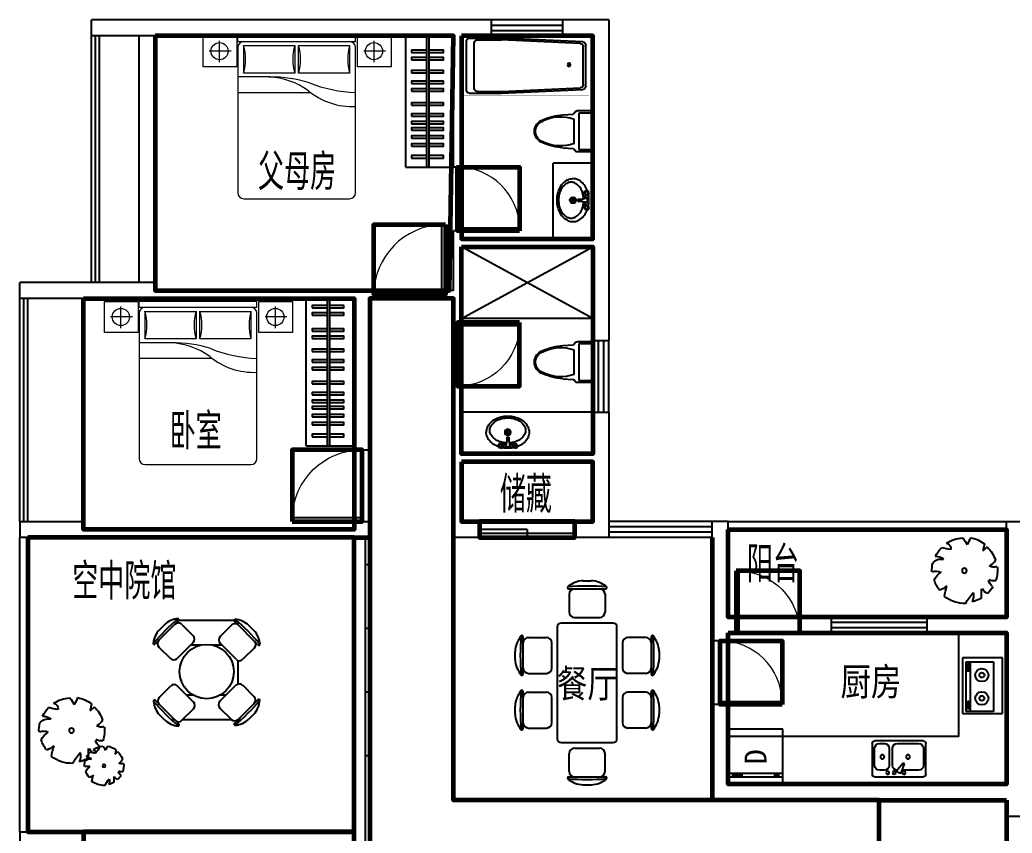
# Model space of a CAD drawing. Extents: x 4841515 to 4876615, y -1283548 to -1262748.
# Drawn here: x 4841515 to 4853985, y -1272962 to -1262748 of the extents above; entities that cross this region are included whole.
import ezdxf
from ezdxf.enums import TextEntityAlignment as Align

# ---------------------------------------------------------------- set-up
doc = ezdxf.new("R2010")
doc.units = 0
doc.header["$MEASUREMENT"] = 0
doc.layers.get('0').update_dxf_attribs({"linetype": 'CONTINUOUS'})
for name, color, linetype in [('2', 2, 'CONTINUOUS'), ('F', 8, 'CONTINUOUS'), ('F1', 8, 'CONTINUOUS'), ('FURN', 8, 'CONTINUOUS'), ('j', 8, 'CONTINUOUS'), ('J-厨房', 8, 'CONTINUOUS'), ('PUB_TEXT', 7, 'CONTINUOUS'), ('WALL', 2, 'CONTINUOUS'), ('WINDOW', 4, 'CONTINUOUS'), ('WINDOW_TEXT', 7, 'CONTINUOUS'), ('家具', 8, 'CONTINUOUS'), ('家具1', 8, 'CONTINUOUS'), ('阳台', 6, 'CONTINUOUS')]:
    doc.layers.add(name, color=color, linetype=linetype)
for name, color, linetype, lineweight in [('FITMENT', 145, 'CONTINUOUS', 5), ('GT_储藏间', 50, 'CONTINUOUS', 60), ('GT_卧室', 1, 'CONTINUOUS', 60), ('GT_卫生间', 5, 'CONTINUOUS', 60), ('GT_厨房', 4, 'CONTINUOUS', 60), ('GT_玄关', 40, 'CONTINUOUS', 60), ('GT_花园', 74, 'CONTINUOUS', 60), ('GT_过道', 30, 'CONTINUOUS', 60), ('GT_门', 245, 'CONTINUOUS', 60), ('GT_阳台', 6, 'CONTINUOUS', 60), ('GT_餐厅', 3, 'CONTINUOUS', 60)]:
    doc.layers.add(name, color=color, linetype=linetype, lineweight=lineweight)
doc.styles.add('-黑体', font='simhei.ttf', dxfattribs={"width": 0.8})
doc.styles.add('ATT', font='TXT')
doc.styles.add('DIM_FONT', font='SIMPLEX.shx', dxfattribs={"width": 0.8})
doc.styles.add('SIMPLEX', font='SIMPLEX.SHX')
doc.styles.add('黑体', font='simhei.ttf')

# ---------------------------------------------------------------- blocks, each defined once
blk = doc.blocks.new('A$C5D551CAD')
at = {"layer": '家具'}
for p, q in [((23, 922, -3687), (287, 1186, -3687)), ((69, 1083, -3687), (126, 1140, -3687)), ((323, 1145, -3687), (452, 1015, -3687)), ((894, 1147, -3687), (765, 1017, -3687)), ((1195, 924, -3687), (930, 1189, -3687)), ((1148, 1085, -3687), (1091, 1142, -3687)), ((271, 756, -3687), (452, 938, -3687)), ((946, 759, -3687), (765, 940, -3687)), ((64, 886, -3687), (194, 756, -3687)), ((1153, 888, -3687), (1024, 759, -3687)), ((73, 325, -3687), (202, 455, -3687)), ((461, 274, -3687), (280, 455, -3687)), ((756, 271, -3687), (938, 452, -3687)), ((1145, 323, -3687), (1015, 452, -3687)), ((296, 25, -3687), (31, 289, -3687)), ((922, 23, -3687), (1186, 287, -3687)), ((134, 71, -3687), (77, 128, -3687)), ((332, 67, -3687), (461, 196, -3687)), ((886, 64, -3687), (756, 194, -3687)), ((1083, 69, -3687), (1140, 126, -3687))]:
    blk.add_line(p, q, dxfattribs=at)
blk.add_circle((617, 605, -3687), 308, dxfattribs=at)
for centre, radius, start, end in [((1695, -486, -3687), 2206, 129.8023, 140.1977), ((302, 953, -3687), 257, 94.2735, 133.2349), ((284, 1106, -3687), 54.9, 45, 135), ((283, 1201, -3687), 8.13, 22.33, 94.2735), ((276, 1198, -3687), 16.3, 315, 22.33), ((933, 1108, -3687), 54.9, 45, 135), ((942, 1200, -3687), 16.3, 157.67, 225), ((934, 1203, -3687), 8.13, 85.7265, 157.67), ((-477, -483, -3687), 2206, 39.8023, 50.1977), ((916, 955, -3687), 257, 46.7651, 85.7265), ((256, 907, -3687), 257, 136.7651, 175.7265), ((414, 976, -3687), 54.9, 315, 45), ((804, 979, -3687), 54.9, 135, 225), ((962, 910, -3687), 257, 4.2735, 43.2349), ((8, 926, -3687), 8.13, 175.7265, 247.67), ((11, 933, -3687), 16.3, 247.67, 315), ((103, 925, -3687), 54.9, 135, 225), ((1114, 927, -3687), 54.9, 315, 45), ((1206, 936, -3687), 16.3, 225, 292.33), ((1209, 928, -3687), 8.13, 292.33, 4.2735), ((233, 795, -3687), 54.9, 225, 315), ((985, 798, -3687), 54.9, 225, 315), ((241, 416, -3687), 54.9, 45, 135), ((976, 414, -3687), 54.9, 45, 135), ((17, 286, -3687), 8.13, 112.33, 184.2735), ((1703, 1697, -3687), 2206, 219.8023, 230.1977), ((264, 304, -3687), 257, 184.2735, 223.2349), ((20, 278, -3687), 16.3, 45, 112.33), ((112, 287, -3687), 54.9, 135, 225), ((422, 235, -3687), 54.9, 315, 45), ((795, 233, -3687), 54.9, 135, 225), ((-486, 1695, -3687), 2206, 309.8023, 320.1977), ((953, 302, -3687), 257, 316.7651, 355.7265), ((1106, 284, -3687), 54.9, 315, 45), ((1198, 276, -3687), 16.3, 67.67, 135), ((1201, 283, -3687), 8.13, 355.7265, 67.67), ((310, 258, -3687), 257, 226.7651, 265.7265), ((293, 106, -3687), 54.9, 225, 315), ((292, 10, -3687), 8.13, 265.7265, 337.67), ((284, 14, -3687), 16.3, 337.67, 45), ((925, 103, -3687), 54.9, 225, 315), ((933, 11, -3687), 16.3, 135, 202.33), ((926, 8, -3687), 8.13, 202.33, 274.2735), ((907, 256, -3687), 257, 274.2735, 313.2349)]:
    blk.add_arc(centre, radius, start, end, dxfattribs=at)
blk = doc.blocks.new('A$C1C334A26')
at = {"layer": '家具'}
blk.add_blockref('A$C5D551CAD', (0, 0, 3687), dxfattribs=at)
blk = doc.blocks.new('A$C42D30CE6')
at = {"layer": '家具', "xscale": -1.106847697704459, "yscale": 1.106847697704459, "zscale": 1.106847697704459, "rotation": 270.0000000027261}
blk.add_blockref('A$C1C334A26', (0, 0), dxfattribs=at)
blk = doc.blocks.new('A$C4F080291')
at = {"layer": 'F'}
for p, q in [((240.4, 550), (240.4, 550)), ((248.1, 499.5), (240.4, 550)), ((275.1, 554.7), (248.1, 499.5))]:
    blk.add_line(p, q, dxfattribs=at)
blk.add_circle((272.1, 274), 19.8, dxfattribs=at)
for centre, radius, start, end in [((233.4, 481.7), 116.3, 169.87002, 201.86483), ((272.8, 276.6), 273.1, 96.76061, 124.31007), ((272.8, 276.6), 278.1, 63.11015, 89.54254), ((839.2, 406), 456.3, 164.92026, 173.01233), ((272.8, 276.6), 275.9, 135.99951, 161.053), ((134.7, 500.3), 67.4, 210.62515, 266.72966), ((517.8, 187.2), 304.2, 103.05369, 115.60698), ((272.8, 276.6), 271.8, 18.94599, 49.57486), ((84.2, 435.4), 100.1, 223.77231, 258.30766), ((509.9, 325.6), 45.2, 61.57441, 152.64411), ((761.6, 841), 574.3, 239.46134, 247.43869), ((272.8, 276.6), 275.1, 172.68302, 187.5085), ((-0.1, 415.8), 104.6, 271.84405, 306.19832), ((272.8, 276.6), 270.5, 348.54953, 7.23532), ((26.6, 315.8), 79.7, 250.6201, 294.53976), ((-626.5, 727), 846.1, 319.67521, 324.9454), ((272.8, 276.6), 271.3, 200.9099, 218.97531), ((179.8, 78.4), 121.1, 128.73075, 166.85289), ((-914.8, 167.6), 1018.9, 354.04005, 0.29866), ((467.3, 133.9), 114.2, 50.986, 89.7843), ((429.7, 160.9), 92.2, 1.88998, 64.194), ((273.9, 92.6), 155.6, 347.27587, 19.92692), ((405.1, 62.2), 84.7, 29.75734, 79.75378), ((272.8, 276.6), 273.3, 320.05745, 335.66153), ((272.8, 276.6), 276.6, 230.95519, 270.05442), ((-16.3, 178.2), 339.9, 328.37053, 343.63966), ((581, 162.3), 282.6, 196.39216, 210.73156), ((272.8, 276.6), 266.5, 284.13878, 304.99111)]:
    blk.add_arc(centre, radius, start, end, dxfattribs=at)
blk = doc.blocks.new('A$C554367E0')
at = {"layer": 'F', "xscale": -1}
blk.add_blockref('A$C4F080291', (541.2, 0), dxfattribs=at)
at = {"layer": 'F', "xscale": -0.6, "yscale": 0.6, "zscale": 0.6}
blk.add_blockref('A$C4F080291', (827.2, 39.8), dxfattribs=at)
blk = doc.blocks.new('A$C11B17B17')
at = {"layer": 'F'}
for p, q in [((887, 1809), (986, 1809)), ((1574, 1809), (1673, 1809)), ((707, 1709), (1167, 1709)), ((712, 1641), (712, 1416)), ((1162, 1641), (1162, 1416)), ((1393, 1709), (1853, 1709)), ((1398, 1641), (1398, 1416)), ((1848, 1641), (1848, 1416)), ((1980, 1279), (580, 1279)), ((779, 1349), (1094, 1349)), ((1466, 1349), (1781, 1349)), ((100, 1134), (100, 674)), ((167, 1129), (392, 1129)), ((530, 1229), (530, 579)), ((2030, 579), (2030, 1229)), ((2392, 1129), (2167, 1129)), ((2460, 1134), (2460, 674)), ((460, 1062), (460, 747)), ((2100, 1062), (2100, 747)), ((0, 954), (0, 855)), ((2560, 954), (2560, 855)), ((167, 679), (392, 679)), ((2392, 679), (2167, 679)), ((580, 529), (1980, 529)), ((712, 167), (712, 392)), ((1094, 460), (779, 460)), ((1162, 167), (1162, 392)), ((1398, 167), (1398, 392)), ((1781, 460), (1466, 460)), ((1848, 167), (1848, 392)), ((1167, 100), (707, 100)), ((986, 0), (887, 0)), ((1853, 100), (1393, 100)), ((1673, 0), (1574, 0))]:
    blk.add_line(p, q, dxfattribs=at)
for centre, radius, start, end in [((897, 1493), 316, 91.7651, 130.7265), ((976, 1493), 316, 49.2735, 88.2349), ((1584, 1493), 316, 91.7651, 130.7265), ((1663, 1493), 316, 49.2735, 88.2349), ((697, 1725), 10, 130.7265, 202.67), ((707, 1729), 20, 202.67, 270), ((937, -969), 2713, 84.8023, 95.1977), ((779, 1641), 67.5, 90, 180), ((1094, 1641), 67.5, 0, 90), ((1167, 1729), 20, 270, 337.33), ((1176, 1725), 10, 337.33, 49.2735), ((1384, 1725), 10, 130.7265, 202.67), ((1393, 1729), 20, 202.67, 270), ((1623, -969), 2713, 84.8023, 95.1977), ((1466, 1641), 67.5, 90, 180), ((1781, 1641), 67.5, 0, 90), ((1853, 1729), 20, 270, 337.33), ((1863, 1725), 10, 337.33, 49.2735), ((779, 1416), 67.5, 180, 270), ((1094, 1416), 67.5, 270, 0), ((1466, 1416), 67.5, 180, 270), ((1781, 1416), 67.5, 270, 0), ((580, 1229), 50, 90, 180), ((1980, 1229), 50, 0, 90), ((315, 944), 316, 139.2735, 178.2349), ((2778, 904), 2713, 174.8023, 185.1977), ((84, 1143), 10, 67.33, 139.2735), ((80, 1134), 20, 0, 67.33), ((167, 1062), 67.5, 90, 180), ((392, 1062), 67.5, 0, 90), ((2167, 1062), 67.5, 90, 180), ((2392, 1062), 67.5, 0, 90), ((2480, 1134), 20, 112.67, 180), ((2476, 1143), 10, 40.7265, 112.67), ((-218, 904), 2713, 354.8023, 5.1977), ((2245, 944), 316, 1.7651, 40.7265), ((315, 864), 316, 181.7651, 220.7265), ((2245, 864), 316, 319.2735, 358.2349), ((84, 665), 10, 220.7265, 292.67), ((80, 674), 20, 292.67, 0), ((167, 747), 67.5, 180, 270), ((392, 747), 67.5, 270, 0), ((2167, 747), 67.5, 180, 270), ((2392, 747), 67.5, 270, 0), ((2480, 674), 20, 180, 247.33), ((2476, 665), 10, 247.33, 319.2735), ((580, 579), 50, 180, 270), ((1980, 579), 50, 270, 0), ((779, 392), 67.5, 90, 180), ((1094, 392), 67.5, 0, 90), ((1466, 392), 67.5, 90, 180), ((1781, 392), 67.5, 0, 90), ((779, 167), 67.5, 180, 270), ((1094, 167), 67.5, 270, 0), ((1466, 167), 67.5, 180, 270), ((1781, 167), 67.5, 270, 0), ((697, 84), 10, 157.33, 229.2735), ((707, 80), 20, 90, 157.33), ((937, 2778), 2713, 264.8023, 275.1977), ((897, 315), 316, 229.2735, 268.2349), ((976, 315), 316, 271.7651, 310.7265), ((1167, 80), 20, 22.67, 90), ((1176, 84), 10, 310.7265, 22.67), ((1384, 84), 10, 157.33, 229.2735), ((1393, 80), 20, 90, 157.33), ((1623, 2778), 2713, 264.8023, 275.1977), ((1584, 315), 316, 229.2735, 268.2349), ((1663, 315), 316, 271.7651, 310.7265), ((1853, 80), 20, 22.67, 90), ((1863, 84), 10, 310.7265, 22.67)]:
    blk.add_arc(centre, radius, start, end, dxfattribs=at)
blk = doc.blocks.new('A$C2CF363A5')
at = {"layer": 'WALL', "xscale": -1, "rotation": 90}
blk.add_blockref('A$C11B17B17', (1809, 2560), dxfattribs=at)
blk = doc.blocks.new('A$C2B866F3E')
at = {"layer": 'FITMENT'}
for p, q in [((1656, 1940), (1656, 2361)), ((1853, 2010), (1853, 2285)), ((1853, 2010), (1853, 2285)), ((1714, 2154), (1984, 2154)), ((1714, 2154), (1984, 2154)), ((1899, 1926), (74, 1926)), ((1331, 1014), (1331, 1926)), ((1529, 1519), (1529, 1926)), ((1972, 447), (1972, 1926)), ((1972, 1926), (2046, 1926)), ((2046, 447), (2046, 1926)), ((0, 1852), (0, 521)), ((1578, 1211), (1578, 1852)), ((1578, 1852), (1923, 1852)), ((1923, 1852), (1923, 1211)), ((1923, 1211), (1578, 1211)), ((1578, 1162), (1923, 1162)), ((1578, 521), (1578, 1162)), ((1923, 1162), (1923, 521)), ((1923, 521), (1578, 521)), ((74, 447), (1899, 447)), ((1972, 447), (2046, 447)), ((1853, 70), (1853, 344)), ((1714, 213), (1984, 213))]:
    blk.add_line(p, q, dxfattribs=at)
for points in [[(1656, 1940), (1656, 2361), (2046, 2361), (2046, 1940)], [(1656, 0), (1656, 421), (2046, 421), (2046, 0)]]:
    blk.add_lwpolyline(points, close=True, dxfattribs=at)
for centre in [(1853, 2155), (1853, 2155), (1853, 215)]:
    blk.add_circle(centre, 108, dxfattribs=at)
for centre, radius, start, end in [((74, 1852), 74, 90, 180), ((1899, 1852), 74, 0, 90), ((1751, 2444), 616, 253.7398, 286.2602), ((623, 1572), 906, 323.9597, 357.4602), ((-18, 1499), 1547, 342.1966, 0.7418), ((1751, 619), 616, 73.7398, 106.2602), ((1751, 1754), 616, 253.7398, 286.2602), ((2028, 484), 871, 140.4539, 182.4327), ((3144, 364), 1814, 158.5931, 177.384), ((74, 521), 74, 180, 270), ((1751, -71), 616, 73.7398, 106.2602), ((1899, 521), 74, 270, 0)]:
    blk.add_arc(centre, radius, start, end, dxfattribs=at)
blk = doc.blocks.new('_WBLK')
for p, q in [((-0.5, 0.5), (0.5, 0.5)), ((0.5, 0.167), (-0.5, 0.167)), ((0.5, -0.167), (-0.5, -0.167)), ((-0.5, -0.5), (0.5, -0.5))]:
    blk.add_line(p, q)
at = {"layer": 'WINDOW_TEXT', "style": 'SIMPLEX', "flags": 9}
blk.add_attdef('A', text='', height=1, dxfattribs=at).set_placement((0, 1.5), align=Align.MIDDLE)
blk = doc.blocks.new('41227163512228')
for p, q in [((-650, 100), (650, 100)), ((-650, 33), (650, 33)), ((-650, -33), (650, -33)), ((-650, -100), (650, -100))]:
    blk.add_line(p, q)
at = {"style": 'SIMPLEX', "flags": 9}
blk.add_attdef('A', text='', height=1, dxfattribs=at).set_placement((0, 0), align=Align.MIDDLE)
blk = doc.blocks.new('M_E10')
for p, q in [((-740, -70), (-740, -680)), ((-700, -30), (-302, -30)), ((-640, -90), (-640, -660)), ((-600, -50), (-300, -50)), ((-300, -50), (695, -96)), ((-298, -30), (724, -76)), ((760, -116), (760, -634)), ((730, -136), (730, -614)), ((-700, -720), (-302, -720)), ((-600, -700), (-300, -700)), ((695, -654), (-300, -700)), ((685, -654), (-300, -700)), ((724, -674), (-298, -720))]:
    blk.add_line(p, q)
at = {"const_width": 1.5}
for points in [[(-800, 0), (800, 0)], [(-800, -750), (-800, 0)], [(800, 0), (800, -750)], [(800, -750), (-800, -750)]]:
    blk.add_lwpolyline(points, dxfattribs=at)
for radius in [20, 16]:
    blk.add_circle((550, -386), radius)
for centre, start, end in [((-700, -70), 90, 180), ((-600, -90), 90, 180), ((-302, -70), 83.7966, 90), ((690, -136), 0, 83.3675), ((720, -116), 0, 83.7966), ((690, -614), 276.6325, 0), ((-700, -680), 180, 270), ((-600, -660), 180, 270), ((-302, -680), 270, 276.2034), ((720, -634), 276.2034, 0)]:
    blk.add_arc(centre, 40, start, end)
at = {"width": 0.8, "flags": 9}
for tag in ['XSIZE', 'YSIZE']:
    blk.add_attdef(tag, (0, 0), '', height=0.5, dxfattribs=at)
blk = doc.blocks.new('toilet3')
at = {"layer": 'j'}
for p, q in [((-131, 375), (-148, 366)), ((-114, 382), (-131, 375)), ((-96, 389), (-114, 382)), ((-75, 394), (-96, 389)), ((-54, 399), (-75, 394)), ((-46, 377), (-64, 373)), ((-32, 402), (-54, 399)), ((-27, 380), (-46, 377)), ((-11, 404), (-32, 402)), ((-8, 382), (-27, 380)), ((11, 405), (-11, 404)), ((11, 382), (-8, 382)), ((32, 404), (11, 405)), ((30, 382), (11, 382)), ((49, 380), (30, 382)), ((54, 402), (32, 404)), ((67, 377), (49, 380)), ((75, 399), (54, 402)), ((86, 373), (67, 377)), ((96, 394), (75, 399)), ((117, 389), (96, 394)), ((135, 382), (117, 389)), ((153, 375), (135, 382)), ((170, 366), (153, 375)), ((-247, 263), (-252, 248)), ((-240, 276), (-247, 263)), ((-230, 292), (-240, 276)), ((-220, 307), (-230, 292)), ((-208, 321), (-220, 307)), ((-209, 257), (-212, 246)), ((-205, 267), (-209, 257)), ((-194, 334), (-208, 321)), ((-201, 277), (-205, 267)), ((-193, 290), (-201, 277)), ((-180, 345), (-194, 334)), ((-184, 301), (-193, 290)), ((-175, 312), (-184, 301)), ((-164, 356), (-180, 345)), ((-164, 323), (-175, 312)), ((-148, 366), (-164, 356)), ((-153, 332), (-164, 323)), ((-140, 341), (-153, 332)), ((-126, 349), (-140, 341)), ((-112, 357), (-126, 349)), ((-97, 363), (-112, 357)), ((-82, 368), (-97, 363)), ((-64, 373), (-82, 368)), ((104, 368), (86, 373)), ((119, 363), (104, 368)), ((134, 357), (119, 363)), ((148, 349), (134, 357)), ((162, 341), (148, 349)), ((175, 332), (162, 341)), ((186, 356), (170, 366)), ((186, 323), (175, 332)), ((202, 345), (186, 356)), ((196, 312), (186, 323)), ((206, 301), (196, 312)), ((216, 334), (202, 345)), ((215, 290), (206, 301)), ((222, 277), (215, 290)), ((229, 321), (216, 334)), ((227, 267), (222, 277)), ((231, 257), (227, 267)), ((241, 307), (229, 321)), ((234, 246), (231, 257)), ((252, 292), (241, 307)), ((262, 276), (252, 292)), ((262, 276), (268, 263)), ((268, 263), (274, 248)), ((-258, 218), (-259, 202)), ((-259, 202), (-258, 187)), ((-256, 233), (-258, 218)), ((-258, 187), (-256, 171)), ((-252, 248), (-256, 233)), ((-256, 171), (-252, 156)), ((-252, 156), (-247, 142)), ((-247, 142), (-240, 128)), ((-240, 128), (-230, 112)), ((-212, 246), (-214, 236)), ((-214, 236), (-214, 225)), ((-214, 225), (-214, 214)), ((-214, 214), (-212, 203)), ((-212, 203), (-209, 192)), ((-209, 192), (-205, 182)), ((-205, 182), (-201, 172)), ((-201, 172), (-193, 160)), ((-193, 160), (-184, 148)), ((-184, 148), (-175, 137)), ((-175, 137), (-164, 127)), ((-164, 127), (-153, 117)), ((0, 201), (-19, 201)), ((1, 204), (-18, 210)), ((1, 198), (-18, 192)), ((2, 207), (-14, 218)), ((2, 195), (-14, 184)), ((4, 209), (-7, 224)), ((4, 193), (-7, 177)), ((7, 210), (1, 229)), ((7, 192), (1, 173)), ((10, 211), (10, 230)), ((10, 191), (10, 172)), ((13, 210), (19, 229)), ((13, 192), (19, 173)), ((16, 209), (27, 224)), ((16, 193), (27, 177)), ((18, 207), (34, 218)), ((18, 195), (34, 184)), ((19, 204), (38, 210)), ((19, 198), (38, 192)), ((20, 201), (39, 201)), ((175, 117), (186, 127)), ((186, 127), (196, 137)), ((196, 137), (206, 148)), ((206, 148), (215, 160)), ((215, 160), (222, 172)), ((222, 172), (227, 182)), ((227, 182), (231, 192)), ((231, 192), (234, 203)), ((235, 236), (234, 246)), ((234, 203), (235, 214)), ((236, 225), (235, 236)), ((235, 214), (236, 225)), ((252, 112), (262, 128)), ((262, 128), (268, 142)), ((268, 142), (274, 156)), ((274, 248), (278, 233)), ((274, 156), (278, 171)), ((278, 233), (280, 218)), ((278, 171), (280, 187)), ((280, 218), (281, 202)), ((280, 187), (281, 202)), ((-230, 112), (-220, 97)), ((-220, 97), (-208, 83)), ((-208, 83), (-194, 71)), ((-194, 71), (-180, 59)), ((-180, 59), (-164, 48)), ((-164, 48), (-148, 38)), ((-153, 117), (-140, 108)), ((-148, 38), (-131, 30)), ((-140, 108), (-126, 100)), ((-131, 30), (-114, 22)), ((-126, 100), (-112, 93)), ((-101, 31), (-120, 31)), ((-100, 37), (-118, 43)), ((-100, 25), (-118, 19)), ((-114, 22), (-96, 16)), ((-97, 42), (-113, 54)), ((-97, 19), (-113, 8)), ((-112, 93), (-97, 87)), ((-93, 47), (-104, 62)), ((-93, 15), (-104, -1)), ((-97, 87), (-82, 81)), ((-96, 16), (-75, 10)), ((-87, 49), (-93, 68)), ((-87, 12), (-93, -6)), ((-82, 81), (-64, 76)), ((-81, 50), (-81, 70)), ((-75, 49), (-69, 68)), ((-75, 12), (-69, -6)), ((-75, 10), (-54, 6)), ((-70, 47), (-58, 62)), ((-70, 15), (-58, -1)), ((-65, 42), (-50, 54)), ((-65, 19), (-50, 8)), ((-64, 76), (-46, 72)), ((-63, 37), (-44, 43)), ((-63, 25), (-44, 19)), ((-62, 31), (-42, 31)), ((-54, 6), (-32, 2)), ((-16, 53), (-49, 53)), ((67, 9), (-49, 9)), ((-46, 72), (-27, 69)), ((-32, 2), (-11, 0)), ((-27, 69), (-12, 68)), ((-11, 0), (11, 0)), ((25, 99), (-7, 99)), ((11, 0), (32, 0)), ((30, 68), (49, 69)), ((32, 0), (54, 2)), ((67, 53), (34, 53)), ((49, 69), (67, 72)), ((54, 2), (75, 6)), ((80, 31), (60, 31)), ((81, 37), (62, 43)), ((81, 25), (62, 19)), ((67, 72), (86, 76)), ((84, 42), (68, 54)), ((84, 19), (68, 8)), ((75, 6), (96, 10)), ((88, 47), (76, 62)), ((88, 15), (76, -1)), ((86, 76), (104, 81)), ((93, 49), (87, 68)), ((93, 12), (87, -6)), ((96, 10), (117, 16)), ((99, 50), (99, 70)), ((104, 81), (119, 87)), ((105, 49), (111, 68)), ((105, 12), (111, -6)), ((111, 47), (122, 62)), ((111, 15), (122, -1)), ((115, 42), (131, 54)), ((115, 19), (131, 8)), ((117, 16), (135, 22)), ((118, 37), (136, 43)), ((118, 25), (136, 19)), ((119, 87), (134, 93)), ((119, 31), (138, 31)), ((134, 93), (148, 100)), ((135, 22), (153, 30)), ((148, 100), (162, 108)), ((153, 30), (170, 38)), ((162, 108), (175, 117)), ((170, 38), (186, 48)), ((186, 48), (202, 59)), ((202, 59), (216, 71)), ((216, 71), (229, 83)), ((229, 83), (241, 97)), ((241, 97), (252, 112))]:
    blk.add_line(p, q, dxfattribs=at)
for centre, radius in [((10, 201), 38.9), ((10, 201), 29.2), ((10, 201), 9.73), ((-81, 31), 19.5), ((99, 31), 19.5)]:
    blk.add_circle(centre, radius, dxfattribs=at)
for centre, radius, start, end in [((-245, 122), 240, 335.8374, 1.2386), ((9, 127), 14.6, 0, 180), ((263, 122), 240, 178.7614, 204.1626), ((9, 123), 105, 250.2486, 289.7514)]:
    blk.add_arc(centre, radius, start, end, dxfattribs=at)
blk = doc.blocks.new('toilet20')
at = {"layer": 'j'}
for p, q in [((-232, 0), (232, 0)), ((230, 0), (230, -175)), ((-257, -25), (-257, -202)), ((-230, -175), (-230, 0)), ((257, -25), (257, -202)), ((-253, -212), (-222, -238)), ((230, -175), (-230, -175)), ((-208, -375), (-217, -247)), ((-152, -235), (152, -235)), ((208, -375), (217, -247)), ((253, -212), (222, -238))]:
    blk.add_line(p, q, dxfattribs=at)
for centre, radius, start, end in [((232, -25), 25.4, 0, 90), ((-232, -25), 25.4, 90, 180), ((-244, -202), 12.7, 180, 230.1944), ((-230, -247), 12.7, 4.1704, 50.1944), ((309, -407), 493, 159.6179, 208.0402), ((-309, -407), 493, 331.9598, 20.3821), ((230, -247), 12.7, 129.8056, 175.8296), ((244, -202), 12.7, 309.8056, 0), ((532, -327), 741, 183.6819, 203.8813), ((-532, -327), 741, 336.1187, 356.3181), ((0, -580), 153, 197.8712, 270), ((-2, -586), 134, 197.6294, 270.8997), ((0, -580), 153, 270, 342.1288), ((2, -586), 134, 269.1003, 342.3706)]:
    blk.add_arc(centre, radius, start, end, dxfattribs=at)
blk = doc.blocks.new('A$C4151635E')
for p, q in [((501, 700), (1, 700)), ((1, 700), (1, 0)), ((114, 51), (114, 673)), ((114, 673), (456, 673)), ((400, 673), (400, 51)), ((423, 641), (434, 641)), ((432, 630), (449, 630)), ((432, 566), (432, 630)), ((449, 630), (449, 566)), ((456, 673), (456, 51)), ((501, 0), (501, 700)), ((424, 549), (434, 549)), ((449, 566), (432, 566)), ((423, 168), (434, 168)), ((432, 93), (432, 157)), ((432, 157), (449, 157)), ((449, 157), (449, 93)), ((456, 51), (114, 51)), ((424, 76), (434, 76)), ((449, 93), (432, 93)), ((1, 0), (501, 0))]:
    blk.add_line(p, q)
for points in [[(424, 549, -0.259034), (420, 551, -0.076276), (416, 563, -0.036515), (413, 576, -0.026615), (412, 595, -0.026615), (413, 614, -0.036515), (416, 627, -0.076276), (420, 639, -0.259034), (424, 641, -0.078462), (425, 641, -0.056762)], [(434, 549, -0.259034), (431, 551, -0.076276), (426, 563, -0.036515), (424, 576, -0.026615), (423, 595, -0.026615), (424, 614, -0.036515), (426, 627, -0.076276), (431, 639, -0.259034), (434, 641, -0.259034), (438, 639, -0.056762), (442, 630, -0.036515)], [(444, 566, -0.008736), (443, 563, -0.076276), (438, 551, -0.259034), (434, 549, -0.259034)], [(424, 76, -0.259034), (420, 78, -0.076276), (416, 90, -0.036515), (413, 103, -0.026615), (412, 122, -0.026615), (413, 141, -0.036515), (416, 154, -0.076276), (420, 166, -0.259034), (424, 168, -0.078462), (425, 168, -0.056762)], [(434, 76, -0.259034), (431, 78, -0.076276), (426, 90, -0.036515), (424, 103, -0.026615), (423, 122, -0.026615), (424, 141, -0.036515), (426, 154, -0.076276), (431, 166, -0.259034), (434, 168, -0.259034), (438, 166, -0.056762), (442, 157, -0.036515)], [(444, 93, -0.008736), (443, 90, -0.076276), (438, 78, -0.259034), (434, 76, -0.259034)]]:
    blk.add_lwpolyline(points, format="xyb")
for centre, radius in [((259, 508), 82.5), ((259, 508), 31.6), ((259, 216), 82.5), ((259, 216), 31.6)]:
    blk.add_circle(centre, radius)
at = {"style": 'DIM_FONT', "oblique": -180, "text_generation_flag": 4, "width": 0.8, "flags": 9}
for tag in ['YSIZE', 'XSIZE']:
    blk.add_attdef(tag, (1, 700), '', height=0.5, rotation=270, dxfattribs=at)
blk = doc.blocks.new('11PDRY03')
at = {"color": 0, "linetype": 'ByBlock'}
for p, q in [((0, 30), (30, 30)), ((0, 0), (0, 30)), ((4, 0), (4, 30)), ((5, 25), (5, 28)), ((6, 0), (6, 30)), ((30, 30), (30, 0)), ((5, 2), (5, 8)), ((30, 0), (0, 0))]:
    blk.add_line(p, q, dxfattribs=at)
at = {"color": 0, "linetype": 'ByBlock', "style": 'ATT', "flags": 8}
blk.add_attdef('LABEL', text='', height=12, dxfattribs=at).set_placement((15, 15), align=Align.MIDDLE)
at = {"color": 0, "linetype": 'ByBlock', "style": 'ATT'}
for tag, p, flags in [('ITEM', (0, -13), 3), ('ROOM_NUMBER', (0, -22), 1), ('DEPTH', (0, -30), 3), ('WIDTH', (0, -38), 3)]:
    blk.add_attdef(tag, p, '', height=6, dxfattribs=dict(at, flags=flags))
blk = doc.blocks.new('-BATH2')
at = {"layer": 'F1', "xscale": 23, "yscale": 23, "zscale": 23}
blk.add_blockref('11PDRY03', (3, 3), dxfattribs=at).add_auto_attribs({'LABEL': 'D'})
blk = doc.blocks.new('M_E29JIV')
at = {"color": 0, "linetype": 'ByBlock'}
for p, q in [((0, -307), (0, 307)), ((31, 338), (419, 338)), ((358, 307), (143, 307)), ((450, 307), (450, -307)), ((82, 245), (82, 40)), ((419, -20), (419, 245)), ((48, 2), (57, -12)), ((59, 31), (163, 70)), ((173, 53), (87, -18)), ((163, 70), (173, 53)), ((143, -82), (358, -82)), ((358, -123), (143, -123)), ((82, -184), (82, -245)), ((419, -245), (419, -184)), ((419, -338), (31, -338)), ((143, -307), (358, -307))]:
    blk.add_line(p, q, dxfattribs=at)
for centre, radius in [((251, 112), 25.6), ((51, 61), 20.5), ((51, -61), 20.5), ((51, -143), 20.5), ((251, -210), 25.6)]:
    blk.add_circle(centre, radius, dxfattribs=at)
for centre, radius, start, end in [((31, 307), 30.7, 90, 180), ((143, 245), 61.4, 90, 180), ((358, 245), 61.4, 0, 90), ((419, 307), 30.7, 0, 90), ((66, 12), 20.5, 110.5377, 210), ((74, -2), 20.5, 210, 309.4623), ((143, -20), 61.4, 180, 270), ((143, -184), 61.4, 90, 180), ((358, -20), 61.4, 270, 0), ((358, -184), 61.4, 0, 90), ((143, -245), 61.4, 180, 270), ((358, -245), 61.4, 270, 0), ((31, -307), 30.7, 180, 270), ((419, -307), 30.7, 270, 0)]:
    blk.add_arc(centre, radius, start, end, dxfattribs=at)
at = {"style": 'DIM_FONT', "width": 0.8, "flags": 9}
for tag in ['XSIZE', 'YSIZE']:
    blk.add_attdef(tag, (0, 0), '', height=0.5, dxfattribs=at)
blk = doc.blocks.new('$DorLib2D$00000001')
for p, q in [((0.45, 0.975), (0.5, 0.975)), ((0.45, 0), (0.45, 0.975)), ((0.5, 0), (0.5, 0.975)), ((0.5, 0), (0.45, 0))]:
    blk.add_line(p, q)
at = {"lineweight": 13}
blk.add_arc((0.475, 0), 0.975, 91.4693, 180, dxfattribs=at)
blk = doc.blocks.new('$TCHSYS$DOOR2D')
for p, q in [((0.45, 0.975), (0.5, 0.975)), ((0.45, 0), (0.45, 0.975)), ((0.5, 0), (0.5, 0.975)), ((0.5, 0), (0.45, 0))]:
    blk.add_line(p, q)
at = {"lineweight": 13}
blk.add_arc((0.475, 0), 0.975, 91.4693, 180, dxfattribs=at)

msp = doc.modelspace()

# ---------------------------------------------------------------- linework, layer by layer
at = {"layer": '2'}
for p, q in [((4841515, -1272948), (4841515, -1269248)), ((4841615, -1272948), (4841615, -1269248))]:
    msp.add_line(p, q, dxfattribs=at)
at = {"layer": 'FURN'}
for p, q in [((4846365, -1264598), (4846365, -1262948)), ((4846631, -1264598), (4846631, -1262948)), ((4846659, -1264598), (4846659, -1262948)), ((4846365, -1264598), (4846965, -1264598)), ((4845115, -1268098), (4845115, -1266248)), ((4845381, -1268098), (4845381, -1266248)), ((4845409, -1268098), (4845409, -1266248)), ((4845115, -1268098), (4845715, -1268098)), ((4844211, -1270291), (4843480, -1270291)), ((4844235, -1270291), (4844228, -1270291)), ((4844258, -1270346), (4844258, -1270310)), ((4843779, -1270603), (4843659, -1270603)), ((4844057, -1270603), (4843948, -1270603)), ((4844258, -1271090), (4844258, -1270794)), ((4843692, -1271228), (4843608, -1271228)), ((4844108, -1271228), (4844035, -1271228)), ((4843463, -1271541), (4843421, -1271541)), ((4844179, -1271541), (4843557, -1271541)), ((4844294, -1271541), (4844253, -1271541)), ((4844258, -1271573), (4844258, -1271536))]:
    msp.add_line(p, q, dxfattribs=at)
for points in [[(4846631, -1263127), (4846438, -1263127), (4846438, -1263157)], [(4846659, -1263157), (4846838, -1263157), (4846838, -1263127), (4846659, -1263127)], [(4846438, -1263157), (4846631, -1263157)], [(4846631, -1263219), (4846438, -1263219), (4846438, -1263249)], [(4846438, -1263249), (4846631, -1263249)], [(4846659, -1263249), (4846838, -1263249), (4846838, -1263219), (4846659, -1263219)], [(4846631, -1263385), (4846438, -1263385), (4846438, -1263415)], [(4846659, -1263415), (4846838, -1263415), (4846838, -1263385), (4846659, -1263385)], [(4846438, -1263415), (4846631, -1263415)], [(4846631, -1263516), (4846438, -1263516), (4846438, -1263546)], [(4846659, -1263546), (4846838, -1263546), (4846838, -1263516), (4846659, -1263516)], [(4846438, -1263546), (4846631, -1263546)], [(4846631, -1263612), (4846438, -1263612), (4846438, -1263642)], [(4846438, -1263642), (4846631, -1263642)], [(4846659, -1263642), (4846838, -1263642), (4846838, -1263612), (4846659, -1263612)], [(4846631, -1263791), (4846438, -1263791), (4846438, -1263821)], [(4846438, -1263821), (4846631, -1263821)], [(4846659, -1263821), (4846838, -1263821), (4846838, -1263791), (4846659, -1263791)], [(4846631, -1263928), (4846438, -1263928), (4846438, -1263958)], [(4846438, -1263958), (4846631, -1263958)], [(4846631, -1264025), (4846438, -1264025), (4846438, -1264055)], [(4846659, -1263958), (4846838, -1263958), (4846838, -1263928), (4846659, -1263928)], [(4846659, -1264055), (4846838, -1264055), (4846838, -1264025), (4846659, -1264025)], [(4846438, -1264055), (4846631, -1264055)], [(4846631, -1264104), (4846438, -1264104), (4846438, -1264134)], [(4846438, -1264134), (4846631, -1264134)], [(4846659, -1264134), (4846838, -1264134), (4846838, -1264104), (4846659, -1264104)], [(4846631, -1264204), (4846438, -1264204), (4846438, -1264234)], [(4846438, -1264234), (4846631, -1264234)], [(4846659, -1264234), (4846838, -1264234), (4846838, -1264204), (4846659, -1264204)], [(4846631, -1264303), (4846438, -1264303), (4846438, -1264333)], [(4846438, -1264333), (4846631, -1264333)], [(4846659, -1264333), (4846838, -1264333), (4846838, -1264303), (4846659, -1264303)], [(4846631, -1264453), (4846438, -1264453), (4846438, -1264483)], [(4846438, -1264483), (4846631, -1264483)], [(4846659, -1264483), (4846838, -1264483), (4846838, -1264453), (4846659, -1264453)], [(4845381, -1266336), (4845188, -1266336), (4845188, -1266366)], [(4845188, -1266366), (4845381, -1266366)], [(4845409, -1266366), (4845588, -1266366), (4845588, -1266336), (4845409, -1266336)], [(4845381, -1266428), (4845188, -1266428), (4845188, -1266458)], [(4845188, -1266458), (4845381, -1266458)], [(4845409, -1266458), (4845588, -1266458), (4845588, -1266428), (4845409, -1266428)], [(4845381, -1266627), (4845188, -1266627), (4845188, -1266657)], [(4845409, -1266657), (4845588, -1266657), (4845588, -1266627), (4845409, -1266627)], [(4845188, -1266657), (4845381, -1266657)], [(4845381, -1266719), (4845188, -1266719), (4845188, -1266749)], [(4845188, -1266749), (4845381, -1266749)], [(4845409, -1266749), (4845588, -1266749), (4845588, -1266719), (4845409, -1266719)], [(4845381, -1266885), (4845188, -1266885), (4845188, -1266915)], [(4845409, -1266915), (4845588, -1266915), (4845588, -1266885), (4845409, -1266885)], [(4845188, -1266915), (4845381, -1266915)], [(4845381, -1267016), (4845188, -1267016), (4845188, -1267046)], [(4845409, -1267046), (4845588, -1267046), (4845588, -1267016), (4845409, -1267016)], [(4845188, -1267046), (4845381, -1267046)], [(4845381, -1267112), (4845188, -1267112), (4845188, -1267142)], [(4845188, -1267142), (4845381, -1267142)], [(4845409, -1267142), (4845588, -1267142), (4845588, -1267112), (4845409, -1267112)], [(4845381, -1267291), (4845188, -1267291), (4845188, -1267321)], [(4845188, -1267321), (4845381, -1267321)], [(4845409, -1267321), (4845588, -1267321), (4845588, -1267291), (4845409, -1267291)], [(4845381, -1267428), (4845188, -1267428), (4845188, -1267458)], [(4845188, -1267458), (4845381, -1267458)], [(4845409, -1267458), (4845588, -1267458), (4845588, -1267428), (4845409, -1267428)], [(4845381, -1267525), (4845188, -1267525), (4845188, -1267555)], [(4845188, -1267555), (4845381, -1267555)], [(4845381, -1267604), (4845188, -1267604), (4845188, -1267634)], [(4845188, -1267634), (4845381, -1267634)], [(4845409, -1267555), (4845588, -1267555), (4845588, -1267525), (4845409, -1267525)], [(4845409, -1267634), (4845588, -1267634), (4845588, -1267604), (4845409, -1267604)], [(4845381, -1267704), (4845188, -1267704), (4845188, -1267734)], [(4845188, -1267734), (4845381, -1267734)], [(4845409, -1267734), (4845588, -1267734), (4845588, -1267704), (4845409, -1267704)], [(4845381, -1267803), (4845188, -1267803), (4845188, -1267833)], [(4845188, -1267833), (4845381, -1267833)], [(4845409, -1267833), (4845588, -1267833), (4845588, -1267803), (4845409, -1267803)], [(4845381, -1267953), (4845188, -1267953), (4845188, -1267983)], [(4845188, -1267983), (4845381, -1267983)], [(4845409, -1267983), (4845588, -1267983), (4845588, -1267953), (4845409, -1267953)]]:
    msp.add_lwpolyline(points, dxfattribs=at)
at = {"layer": 'GT_储藏间'}
msp.add_lwpolyline([(4847065, -1268298), (4847065, -1269048), (4848715, -1269048), (4848715, -1268298), (4847065, -1268298)], dxfattribs=at)
at = {"layer": 'GT_卧室'}
for points in [[(4843215, -1262948), (4843215, -1266148), (4846915, -1266148), (4846965, -1262948), (4843215, -1262948)], [(4842315, -1266248), (4845715, -1266248), (4845715, -1269148), (4842315, -1269148), (4842315, -1266248)]]:
    msp.add_lwpolyline(points, dxfattribs=at)
at = {"layer": 'GT_卫生间'}
for points in [[(4847066, -1262948), (4847066, -1265498), (4848715, -1265498), (4848715, -1262948), (4847066, -1262948)], [(4847066, -1265598), (4848715, -1265598), (4848715, -1268198), (4847065, -1268198), (4847066, -1265598)]]:
    msp.add_lwpolyline(points, dxfattribs=at)
at = {"layer": 'GT_厨房'}
msp.add_lwpolyline([(4850415, -1270448), (4853915, -1270448), (4853915, -1272348), (4850415, -1272348), (4850415, -1270448)], dxfattribs=at)
at = {"layer": 'GT_玄关'}
msp.add_lwpolyline([(4853915, -1272548), (4853915, -1274348), (4852315, -1274348), (4852315, -1272548), (4853915, -1272548)], dxfattribs=at)
at = {"layer": 'GT_花园'}
msp.add_lwpolyline([(4841615, -1269248), (4841615, -1272948), (4845715, -1272948), (4845715, -1269248), (4841615, -1269248)], dxfattribs=at)
at = {"layer": 'GT_过道'}
msp.add_lwpolyline([(4852315, -1272548), (4846965, -1272548), (4846965, -1266248), (4845915, -1266248), (4845915, -1274348), (4852315, -1274348), (4852315, -1272548)], dxfattribs=at)
at = {"layer": 'GT_门'}
for points in [[(4847795, -1265398), (4847015, -1265398), (4847015, -1264598), (4847795, -1264598), (4847795, -1265398)], [(4846865, -1265320), (4846865, -1266198), (4845965, -1266198), (4845965, -1265320), (4846865, -1265320)], [(4847795, -1266548), (4847015, -1266548), (4847015, -1267348), (4847795, -1267348), (4847795, -1266568), (4847795, -1266548)], [(4844938, -1269048), (4845815, -1269048), (4845815, -1268148), (4844938, -1268148), (4844938, -1269048)], [(4847290, -1269048), (4847290, -1269248), (4848490, -1269248), (4848490, -1269048), (4847290, -1269048)], [(4845715, -1269248), (4845915, -1269248), (4845915, -1273148), (4845715, -1273148), (4845715, -1269248)], [(4850515, -1269668), (4850515, -1270448), (4851315, -1270448), (4851315, -1269668), (4850515, -1269668)], [(4851095, -1271348), (4850315, -1271348), (4850315, -1270548), (4851095, -1270548), (4851095, -1271328), (4851095, -1271348)], [(4842315, -1272948), (4842315, -1273148), (4845715, -1273148), (4845715, -1272948), (4842315, -1272948)]]:
    msp.add_lwpolyline(points, dxfattribs=at)
at = {"layer": 'GT_阳台'}
msp.add_lwpolyline([(4850415, -1269148), (4853915, -1269148), (4853915, -1270248), (4850415, -1270248), (4850415, -1269148)], dxfattribs=at)
at = {"layer": 'GT_餐厅'}
msp.add_lwpolyline([(4850215, -1269248), (4850215, -1272548), (4846965, -1272548), (4846965, -1269248)], dxfattribs=at)
at = {"layer": 'J-厨房'}
for p, q in [((4848215, -1265498), (4848215, -1264548)), ((4848715, -1264548), (4848215, -1264548)), ((4848715, -1266498), (4847065, -1265598)), ((4847065, -1266498), (4848715, -1265598)), ((4848715, -1266498), (4847065, -1266498)), ((4848715, -1267673), (4847065, -1267673)), ((4853315, -1271748), (4853315, -1270448)), ((4853315, -1271748), (4850415, -1271748))]:
    msp.add_line(p, q, dxfattribs=at)
at = {"layer": 'WALL'}
for p, q in [((4847440, -1262748), (4842415, -1262748)), ((4842415, -1262948), (4842415, -1262748)), ((4847440, -1262948), (4847440, -1262748)), ((4848340, -1262948), (4848340, -1262748)), ((4848915, -1262748), (4848340, -1262748)), ((4848915, -1262748), (4848915, -1266773)), ((4846965, -1262948), (4842415, -1262948)), ((4846965, -1264598), (4846965, -1262948)), ((4847440, -1262948), (4847065, -1262948)), ((4847065, -1264598), (4847065, -1262948)), ((4848715, -1262948), (4848340, -1262948)), ((4848715, -1262948), (4848715, -1265498)), ((4847065, -1264598), (4846965, -1264598)), ((4847065, -1265398), (4846965, -1265398)), ((4846965, -1266148), (4846965, -1265398)), ((4847065, -1265498), (4847065, -1265398)), ((4848715, -1265498), (4847065, -1265498)), ((4847065, -1266548), (4847065, -1265598)), ((4848715, -1265598), (4847065, -1265598)), ((4848715, -1265598), (4848715, -1266773)), ((4843215, -1266048), (4841515, -1266048)), ((4841515, -1266248), (4841515, -1266048)), ((4843215, -1266048), (4843215, -1266148)), ((4845715, -1266248), (4841515, -1266248)), ((4845965, -1266148), (4843215, -1266148)), ((4845715, -1268148), (4845715, -1266248)), ((4845965, -1266248), (4845915, -1266248)), ((4845915, -1268148), (4845915, -1266248)), ((4845965, -1266148), (4845965, -1266248)), ((4846865, -1266148), (4846865, -1266248)), ((4846965, -1266148), (4846865, -1266148)), ((4846965, -1266248), (4846865, -1266248)), ((4846965, -1266548), (4846965, -1266248)), ((4847065, -1266548), (4846965, -1266548)), ((4848715, -1266773), (4848915, -1266773)), ((4847065, -1267348), (4846965, -1267348)), ((4846965, -1269248), (4846965, -1267348)), ((4847065, -1268198), (4847065, -1267348)), ((4848715, -1267673), (4848915, -1267673)), ((4848715, -1267673), (4848715, -1268198)), ((4848915, -1267673), (4848915, -1269248)), ((4845715, -1268148), (4845915, -1268148)), ((4848715, -1268198), (4847065, -1268198)), ((4848715, -1268298), (4847065, -1268298)), ((4847065, -1269048), (4847065, -1268298)), ((4848715, -1268298), (4848715, -1269048)), ((4841515, -1269048), (4842315, -1269048)), ((4841515, -1269048), (4841515, -1269248)), ((4842315, -1269048), (4842315, -1269148)), ((4845715, -1269048), (4845915, -1269048)), ((4845715, -1269148), (4845715, -1269048)), ((4845915, -1269248), (4845915, -1269048)), ((4847290, -1269048), (4847065, -1269048)), ((4847290, -1269048), (4847290, -1269248)), ((4848490, -1269048), (4848490, -1269248)), ((4848715, -1269048), (4848490, -1269048)), ((4850415, -1269048), (4850215, -1269048)), ((4850215, -1270548), (4850215, -1269048)), ((4850415, -1270248), (4850415, -1269048)), ((4853915, -1269048), (4854115, -1269048)), ((4853915, -1270248), (4853915, -1269048)), ((4845915, -1269248), (4841515, -1269248)), ((4845715, -1269148), (4842315, -1269148)), ((4847290, -1269248), (4846965, -1269248)), ((4848915, -1269248), (4848490, -1269248)), ((4850515, -1270248), (4850415, -1270248)), ((4850515, -1270448), (4850515, -1270248)), ((4851715, -1270248), (4851315, -1270248)), ((4851315, -1270448), (4851315, -1270248)), ((4851715, -1270448), (4851715, -1270248)), ((4853915, -1270248), (4852915, -1270248)), ((4852915, -1270448), (4852915, -1270248)), ((4850515, -1270448), (4850415, -1270448)), ((4850415, -1270548), (4850415, -1270448)), ((4851715, -1270448), (4851315, -1270448)), ((4853915, -1270448), (4852915, -1270448)), ((4853915, -1272348), (4853915, -1270448)), ((4850415, -1270548), (4850215, -1270548)), ((4850215, -1272548), (4850215, -1271348)), ((4850415, -1271348), (4850215, -1271348)), ((4850415, -1272348), (4850415, -1271348)), ((4853915, -1272348), (4850415, -1272348)), ((4853915, -1272548), (4850215, -1272548)), ((4853915, -1272748), (4853915, -1272548)), ((4853915, -1272748), (4854115, -1272748)), ((4841515, -1272948), (4842315, -1272948)), ((4841515, -1272948), (4841515, -1273148)), ((4842315, -1272948), (4842315, -1273148))]:
    msp.add_line(p, q, dxfattribs=at)
at = {"layer": 'WINDOW'}
for p, q in [((4842415, -1266048), (4842415, -1262948)), ((4842465, -1266048), (4842465, -1262948)), ((4842515, -1266048), (4842515, -1262948)), ((4843015, -1266048), (4843015, -1262948)), ((4843215, -1266048), (4843215, -1262948)), ((4841515, -1269048), (4841515, -1266248)), ((4841565, -1269048), (4841565, -1266248)), ((4841615, -1269048), (4841615, -1266248)), ((4842315, -1269048), (4842315, -1266248)), ((4845715, -1269248), (4845715, -1272948)), ((4845855, -1269248), (4845855, -1273088)), ((4845915, -1269248), (4845915, -1273148)), ((4847890, -1269148), (4847290, -1269148)), ((4848490, -1269198), (4847290, -1269198)), ((4847890, -1269148), (4847890, -1269248)), ((4848490, -1269248), (4847890, -1269248)), ((4845855, -1269588), (4845915, -1269588)), ((4852915, -1270248), (4851715, -1270248)), ((4851715, -1270314), (4852915, -1270314)), ((4851715, -1270381), (4852915, -1270381)), ((4845855, -1270388), (4845915, -1270388)), ((4852915, -1270448), (4851715, -1270448)), ((4845855, -1271188), (4845915, -1271188)), ((4845855, -1271988), (4845915, -1271988)), ((4845715, -1272948), (4842315, -1272948))]:
    msp.add_line(p, q, dxfattribs=at)
at = {"layer": 'WINDOW', "const_width": 20}
for points in [[(4845855, -1269588), (4845915, -1269588)], [(4845855, -1270388), (4845915, -1270388)], [(4845855, -1271188), (4845915, -1271188)], [(4845855, -1271988), (4845915, -1271988)]]:
    msp.add_lwpolyline(points, dxfattribs=at)
at = {"layer": '阳台', "linetype": 'Continuous'}
for p, q in [((4850415, -1269048), (4853915, -1269048)), ((4850415, -1269148), (4853915, -1269148))]:
    msp.add_line(p, q, dxfattribs=at)

# ---------------------------------------------------------------- block references
at = {"layer": 'F', "yscale": 1.5, "rotation": 322.6991715607113}
for name, p, xscale, zscale in [('A$C4F080291', (4853460, -1270240), -1.499999999858184, 1.500000000004058), ('A$C554367E0', (4841594, -1271757), 1.499999999858184, 1.5)]:
    msp.add_blockref(name, p, dxfattribs=dict(at, xscale=xscale, zscale=zscale))
at = {"layer": 'FURN', "rotation": 90}
msp.add_blockref('A$C2B866F3E', (4846180, -1264994), dxfattribs=at)
at = {"layer": 'FURN', "xscale": -1}
msp.add_blockref('A$C42D30CE6', (4844533, -1271616), dxfattribs=at)
at = {"layer": 'J-厨房', "xscale": -1}
for name, p, rotation in [('M_E10', (4847866, -1263698), 180), ('toilet20', (4848715, -1264148), 270), ('toilet20', (4848715, -1267047), 270)]:
    msp.add_blockref(name, p, dxfattribs=dict(at, rotation=rotation))
at = {"layer": 'J-厨房', "extrusion": (0, 0, -1), "xscale": -1, "zscale": -1, "rotation": 270}
msp.add_blockref('toilet3', (-4848667, -1265023), dxfattribs=at)
at = {"layer": 'J-厨房', "extrusion": (0, 0, -1), "zscale": -1}
msp.add_blockref('toilet3', (-4847657, -1268129), dxfattribs=at)
at = {"layer": 'J-厨房', "rotation": 180}
msp.add_blockref('A$C4151635E', (4853863, -1270761), dxfattribs=at)
at = {"layer": 'J-厨房', "extrusion": (0, 0, -1), "zscale": -1}
for name, p, rotation in [('-BATH2', (-4850412, -1272351), 90.00001104569657), ('M_E29JIV', (-4852563, -1272255), 90)]:
    msp.add_blockref(name, p, dxfattribs=dict(at, rotation=rotation))
at = {"layer": 'WINDOW', "xscale": -900, "yscale": 200, "zscale": 900}
msp.add_blockref('_WBLK', (4847890, -1262848), dxfattribs=at)
at = {"layer": 'WINDOW'}
for name, p, xscale, yscale, zscale, rotation in [('$TCHSYS$DOOR2D', (4847015, -1264998), -800, -800, -800, 90), ('$DorLib2D$00000001', (4846415, -1266198), 900, 900, 900, 1.2792e-12), ('$TCHSYS$DOOR2D', (4847015, -1266948), -800, 800, -800, 270), ('_WBLK', (4848815, -1267223), -900, 200, 900, 270), ('$DorLib2D$00000001', (4845815, -1268598), 900, -900, 900, 269.9999999999988), ('$DorLib2D$00000001', (4850915, -1270448), 800, -800, 800, 179.9999999999936), ('$TCHSYS$DOOR2D', (4850315, -1270948), -800, -800, -800, 89.99999999999999)]:
    msp.add_blockref(name, p, dxfattribs=dict(at, xscale=xscale, yscale=yscale, zscale=zscale, rotation=rotation))
at = {"layer": 'WINDOW', "xscale": -1}
msp.add_blockref('41227163512228', (4849565, -1269148), dxfattribs=at)
at = {"layer": '家具1', "rotation": 90}
msp.add_blockref('A$C2B866F3E', (4844940, -1268332), dxfattribs=at)
at = {"layer": '家具1', "xscale": -1, "rotation": 180}
msp.add_blockref('A$C2CF363A5', (4847739, -1269794), dxfattribs=at)

# ---------------------------------------------------------------- texts
at = {"layer": 'PUB_TEXT'}
for s, height, style, width, p in [('父母房', 400, '-黑体', 0.6, (4844508, -1264842)), ('卧室', 400, '-黑体', 0.6, (4843397, -1268101)), ('储藏', 400, '-黑体', 0.6, (4847547, -1268894)), ('阳台', 400, '-黑体', 0.6, (4850651, -1269770)), ('空中院馆', 400, '-黑体', 0.6, (4842174, -1269985)), ('餐厅', 350, '黑体', 0.8, (4848265, -1271260)), ('厨房', 350, '黑体', 0.8, (4851828, -1271235))]:
    msp.add_text(s, height=height, dxfattribs=dict(at, style=style, width=width)).set_placement(p)

doc.saveas('drawing.dxf')
